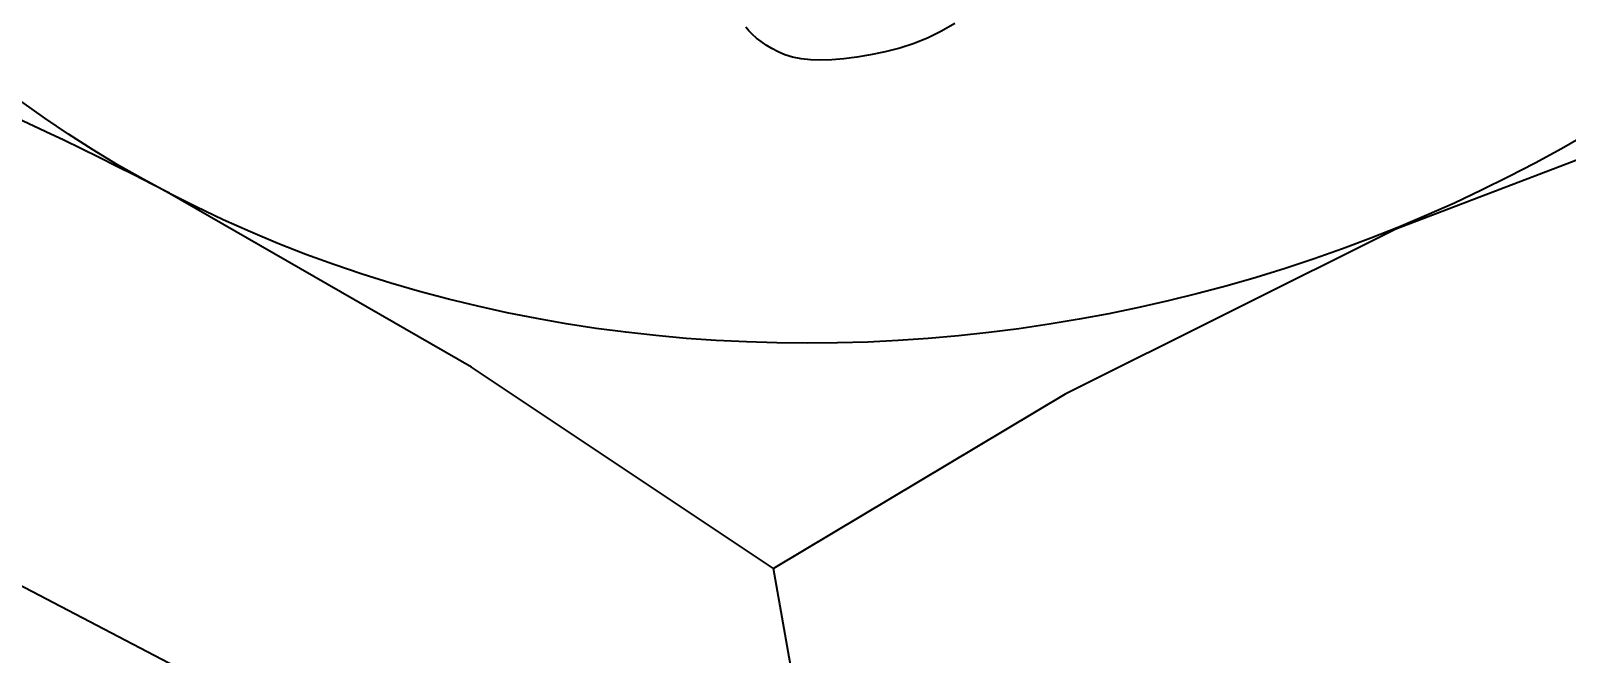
# Model space of a CAD drawing. Header units: millimetres. Extents: x 11035 to 42401, y -8968 to 2503.
# Drawn here: x 12280.3 to 12286.37, y 1736.88 to 1739.34 of the extents above; entities that cross this region are included whole.
import ezdxf

# ---------------------------------------------------------------- set-up
doc = ezdxf.new("R2010")
doc.units = ezdxf.units.MM
doc.layers.add('word_dim', color=253, linetype='Continuous')

# ---------------------------------------------------------------- blocks, each defined once
blk = doc.blocks.new('A$C5CD62552')
at = {"color": 7, "lineweight": 35, "ltscale": 0.001493}
blk.add_line((-15.3277, -265.0388), (-15.3794, -265.0688), dxfattribs=at)
at = {"color": 7, "lineweight": 35, "ltscale": 0.00047711}
blk.add_line((-16.1401, -265.0677), (-16.1522, -265.053), dxfattribs=at)
at = {"color": 7, "lineweight": 35, "ltscale": 0.000507152}
blk.add_line((-16.1259, -265.0823), (-16.1401, -265.0677), dxfattribs=at)
at = {"color": 7, "lineweight": 35, "ltscale": 0.000539577}
blk.add_line((-16.1097, -265.0965), (-16.1259, -265.0823), dxfattribs=at)
at = {"color": 7, "lineweight": 35, "ltscale": 0.000574396}
blk.add_line((-16.0915, -265.1105), (-16.1097, -265.0965), dxfattribs=at)
at = {"color": 7, "lineweight": 35, "ltscale": 0.000612826}
blk.add_line((-16.0713, -265.1243), (-16.0915, -265.1105), dxfattribs=at)
at = {"color": 7, "lineweight": 35, "ltscale": 0.001486}
blk.add_line((-15.4325, -265.095), (-15.4875, -265.1175), dxfattribs=at)
at = {"color": 7, "lineweight": 35, "ltscale": 0.001481}
blk.add_line((-15.3794, -265.0688), (-15.4325, -265.095), dxfattribs=at)
at = {"color": 7, "lineweight": 35, "ltscale": 0.000649775}
blk.add_line((-16.049, -265.1378), (-16.0713, -265.1243), dxfattribs=at)
at = {"color": 7, "lineweight": 35, "ltscale": 0.000689758}
blk.add_line((-16.0249, -265.1511), (-16.049, -265.1378), dxfattribs=at)
at = {"color": 7, "lineweight": 35, "ltscale": 0.000733749}
blk.add_line((-15.998, -265.1629), (-16.0249, -265.1511), dxfattribs=at)
at = {"color": 7, "lineweight": 35, "ltscale": 0.000796972}
blk.add_line((-15.9675, -265.1722), (-15.998, -265.1629), dxfattribs=at)
at = {"color": 7, "lineweight": 35, "ltscale": 0.000858255}
blk.add_line((-15.9338, -265.1787), (-15.9675, -265.1722), dxfattribs=at)
at = {"color": 7, "lineweight": 35, "ltscale": 0.001277}
blk.add_line((-15.7142, -265.1722), (-15.7649, -265.1788), dxfattribs=at)
at = {"color": 7, "lineweight": 35, "ltscale": 0.001374}
blk.add_line((-15.66, -265.1631), (-15.7142, -265.1722), dxfattribs=at)
at = {"color": 7, "lineweight": 35, "ltscale": 0.001468}
blk.add_line((-15.6025, -265.1512), (-15.66, -265.1631), dxfattribs=at)
at = {"color": 7, "lineweight": 35, "ltscale": 0.001506}
blk.add_line((-15.5442, -265.1362), (-15.6025, -265.1512), dxfattribs=at)
at = {"color": 7, "lineweight": 35, "ltscale": 0.001491}
blk.add_line((-15.4875, -265.1175), (-15.5442, -265.1362), dxfattribs=at)
at = {"color": 7, "lineweight": 35, "ltscale": 0.00093286}
blk.add_line((-15.8967, -265.1827), (-15.9338, -265.1787), dxfattribs=at)
at = {"color": 7, "lineweight": 35, "ltscale": 0.001014}
blk.add_line((-15.8562, -265.1841), (-15.8967, -265.1827), dxfattribs=at)
at = {"color": 7, "lineweight": 35, "ltscale": 0.001099}
blk.add_line((-15.8122, -265.1827), (-15.8562, -265.1841), dxfattribs=at)
at = {"color": 7, "lineweight": 35, "ltscale": 0.001188}
blk.add_line((-15.7649, -265.1788), (-15.8122, -265.1827), dxfattribs=at)
at = {"color": 7, "lineweight": 35, "ltscale": 0.131843}
blk.add_line((-20.4038, -266.532), (-15.7274, -268.9699), dxfattribs=at)
at = {"color": 7, "lineweight": 35, "ltscale": 0.045206}
blk.add_line((-15.7274, -268.9699), (-16.0426, -267.1893), dxfattribs=at)
at = {"color": 7, "lineweight": 35}
for points in [[(-10.8156, -264.9358), (-12.2009, -265.322), (-13.5865, -265.8508), (-14.8917, -266.5013), (-16.0426, -267.1893)], [(-16.0426, -267.1893), (-17.2346, -266.3946), (-18.427, -265.7093)]]:
    blk.add_lwpolyline(points, dxfattribs=at)
blk.add_arc((-25.2013, -278.7051), 14.6557, 62.4684, 72.19164, dxfattribs=at)
for centre, major_axis, start_param, end_param in [((-15.5345, -262.2387), (-4.9235, -0.8713), 0.808481, 7.091666), ((-14.7912, -266.4386), (-7.6807, -1.3593), 5.403318, 10.205183), ((-15.1215, -264.572), (5.8097, 1.0282), 3.141619, 6.283212), ((-14.9564, -265.5053), (-6.1544, -1.0892), 0.000027, 3.141619), ((-14.9564, -265.5053), (-5.8097, -1.0282), 0.000027, 3.141619), ((-14.7706, -266.5553), (7.8776, 1.3942), 3.141619, 6.283212), ((-14.7912, -266.4386), (-6.1544, -1.0892), 0.808481, 3.141619), ((-14.5022, -268.0719), (7.8776, 1.3942), 3.141619, 6.283212)]:
    blk.add_ellipse(centre, major_axis=major_axis, ratio=0.805657, start_param=start_param, end_param=end_param, dxfattribs=at)

msp = doc.modelspace()

# ---------------------------------------------------------------- block references
at = {"layer": 'word_dim', "color": 3, "linetype": 'Continuous', "ltscale": 2}
msp.add_blockref('A$C5CD62552', (12299.2759, 2004.4039), dxfattribs=at)

doc.saveas('drawing.dxf')
